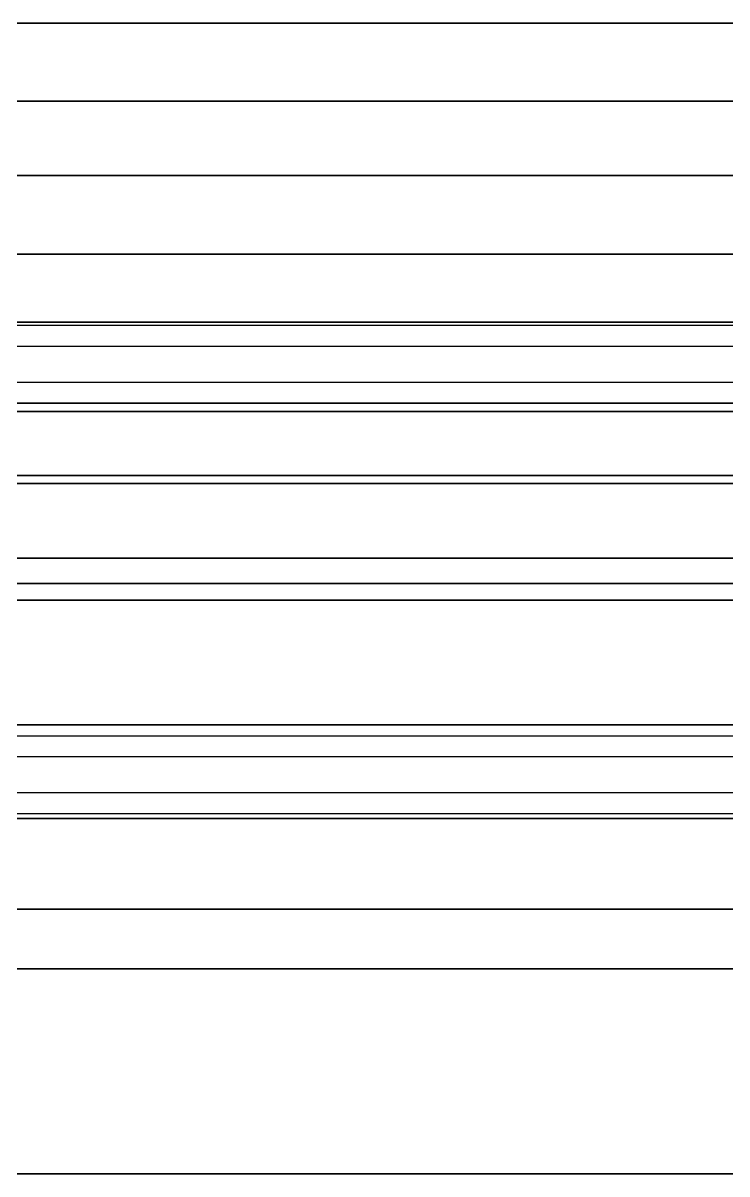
# Model space of a CAD drawing. Extents: x -3500 to 3500, y -3500 to 3500.
# Drawn here: x -1435 to -1093, y 1138 to 1698 of the extents above; entities that cross this region are included whole.
import ezdxf

# ---------------------------------------------------------------- set-up
doc = ezdxf.new("R2010")
doc.units = 0
for name, color, linetype in [('L5D0', 3, 'CONTINUOUS'), ('L5D100', 7, 'CONTINUOUS'), ('L5D11', 2, 'CONTINUOUS')]:
    doc.layers.add(name, color=color, linetype=linetype)

# ---------------------------------------------------------------- blocks, each defined once
blk = doc.blocks.new('ground_main_5')
at = {"layer": 'L5D0'}
for points in [[(-373.468, 1698.2435), (-2334.91, 1698.2435)], [(-2334.91, 1698.2435), (-373.468, 1698.2435)], [(-342.4745, 1623.922), (-2334.91, 1623.922)], [(-2334.91, 1623.922), (-342.4745, 1623.922)], [(-402.861, 1552.5415), (-2334.91, 1552.5415)], [(-2334.91, 1552.5415), (-402.861, 1552.5415)], [(-418.7755, 1550.865), (-1672.9055, 1550.865)], [(544.6955, 1513.103), (-1675.117, 1513.103), (-1674.564, 1513.117), (-1674.0115, 1513.127), (-1673.4585, 1513.133), (-1672.9055, 1513.135), (-418.7755, 1513.135)], [(-1675.117, 1513.103), (544.6955, 1513.103)], [(616.334, 1477.758), (-1737.3425, 1477.758)], [(-1737.3425, 1477.758), (616.334, 1477.758)], [(1501.8975, 1417.061), (-1748.597, 1417.061)], [(-397.147, 1350.865), (-1672.9055, 1350.865)], [(-1748.597, 1417.061), (1501.8975, 1417.061)], [(-1672.9055, 1313.135), (-397.147, 1313.135)], [(1411.057, 1266.59), (-2334.91, 1266.59)], [(-2334.91, 1266.59), (853.4365, 1266.59)]]:
    blk.add_lwpolyline(points, dxfattribs=at)
blk = doc.blocks.new('TOP_main_5_Cheese_100')
at = {"layer": 'L5D100'}
for points in [[(-346.0725, 1660.152), (-2334.91, 1660.152)], [(-2334.91, 1660.152), (-346.0725, 1660.152)], [(-354.7445, 1585.6115), (-2334.91, 1585.6115)], [(-2334.91, 1585.6115), (-354.7445, 1585.6115)], [(-418.7755, 1550.865), (-1672.9055, 1550.865)], [(-1672.9055, 1513.135), (-418.7755, 1513.135)], [(549.0675, 1509.037), (-1697.585, 1509.037)], [(-1697.585, 1509.037), (549.0675, 1509.037)], [(1433.5505, 1473.826), (-1739.6825, 1473.826)], [(-62.5, 1437.5), (-1749.275, 1437.5)], [(-1739.6825, 1473.826), (1433.5505, 1473.826)], [(1497.868, 1425.209), (-1749.2515, 1425.209), (-1749.261, 1425.5795), (-1749.271, 1426.1325), (-1749.277, 1426.6855), (-1749.279, 1427.238), (-1749.279, 1436.762), (-1749.277, 1437.3145), (-1749.275, 1437.5), (-62.5, 1437.5)], [(-1749.2515, 1425.209), (1497.868, 1425.209)], [(-62.5, 1356.3985), (-1701.4465, 1356.3985)], [(-1672.9055, 1313.135), (-397.147, 1313.135)], [(-397.147, 1350.865), (-1672.9055, 1350.865)], [(-1701.4465, 1356.3985), (-62.5, 1356.3985)], [(1493.5335, 1310.674), (-2334.91, 1310.674)], [(-2334.91, 1310.674), (1493.5335, 1310.674)], [(337.5, 1237.5), (262.5, 1237.5), (262.5, 1262.5), (237.5, 1262.5), (237.5, 1237.5), (162.5, 1237.5), (162.5, 1262.5), (137.5, 1262.5), (137.5, 1237.5), (62.5, 1237.5), (62.5, 1262.5), (37.5, 1262.5), (37.5, 1237.5), (-37.5, 1237.5), (-37.5, 1262.5), (-62.5, 1262.5), (-62.5, 1237.5), (-137.5, 1237.5), (-137.5, 1262.5), (-162.5, 1262.5), (-162.5, 1237.5), (-2037.5, 1237.5)], [(-2037.5, 1137.5), (-162.5, 1137.5), (-137.5, 1137.5), (-62.5, 1137.5), (-37.5, 1137.5), (37.5, 1137.5), (62.5, 1137.5), (137.5, 1137.5), (162.5, 1137.5), (237.5, 1137.5), (262.5, 1137.5), (337.5, 1137.5)], [(337.5, 1137.5), (262.5, 1137.5), (262.5, 1162.5), (237.5, 1162.5), (237.5, 1137.5), (162.5, 1137.5), (162.5, 1162.5), (137.5, 1162.5), (137.5, 1137.5), (62.5, 1137.5), (62.5, 1162.5), (37.5, 1162.5), (37.5, 1137.5), (-37.5, 1137.5), (-37.5, 1162.5), (-62.5, 1162.5), (-62.5, 1137.5), (-137.5, 1137.5), (-137.5, 1162.5), (-162.5, 1162.5), (-162.5, 1137.5), (-2037.5, 1137.5)], [(-2334.91, 1237.5), (853.4365, 1237.5)]]:
    blk.add_lwpolyline(points, dxfattribs=at)
blk = doc.blocks.new('TOP_main_5')
at = {"layer": 'L5D11'}
for points in [[(-1672.9055, 1540.865), (-418.7755, 1540.865)], [(-418.7755, 1523.135), (-1672.9055, 1523.135)], [(-1672.9055, 1340.865), (-418.7755, 1340.865)], [(-418.7755, 1323.135), (-1672.9055, 1323.135)]]:
    blk.add_lwpolyline(points, dxfattribs=at)
for name in ['ground_main_5', 'TOP_main_5_Cheese_100']:
    blk.add_blockref(name, (0, 0))
blk = doc.blocks.new('TOP_main')
blk.add_blockref('TOP_main_5', (0, 0))

msp = doc.modelspace()

# ---------------------------------------------------------------- block references
msp.add_blockref('TOP_main', (0, 0))

doc.saveas('drawing.dxf')
